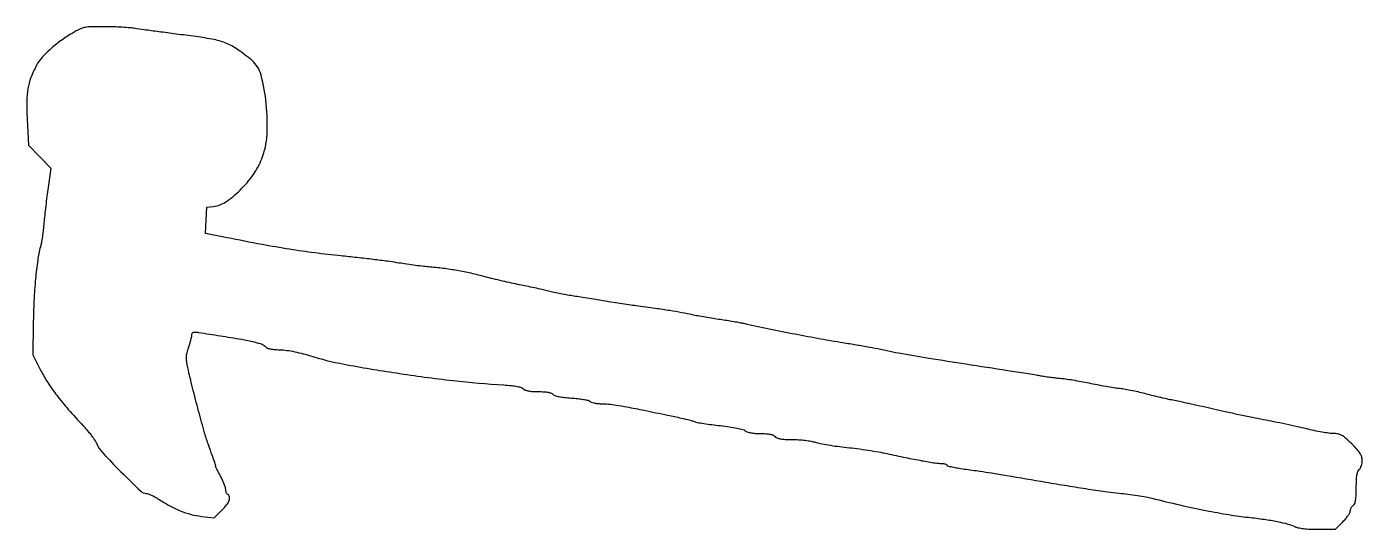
# Model space of a CAD drawing. Extents: x 0 to 669, y 0 to 252.
import ezdxf

# ---------------------------------------------------------------- set-up
doc = ezdxf.new("R2010")
doc.units = 0

msp = doc.modelspace()

# ---------------------------------------------------------------- linework, layer by layer
msp.add_lwpolyline([(22, 247.8726, 0.023248), (16.649776, 244.217891, 0.023935), (11.715846, 240.11548, 0.025416), (7.710746, 236.054553, 0.061098), (5.309911, 232.587169, 0.028706), (2.473863, 226.340286, 0.049014), (0.942446, 220.824604, 0.041553), (0.374256, 214.515694, 0.015098), (0.584891, 205.52837), (1.281177, 192.55674), (6.837058, 186.73198), (12.392938, 180.907219), (11.050719, 171.20361, 0.003443), (10.486293, 166.905188, 0.002333), (9.899803, 162.000435, 0.00235), (9.377576, 157.256646, 0.004697), (9.017527, 153.5, -0.008109), (8.672732, 150.143793, -0.007265), (8.208214, 146.675, -0.007304), (7.700412, 143.572957, -0.02252), (7.23272, 141.5, 0.031892), (5.874113, 134.905264, 0.011805), (4.777876, 125.481065, 0.011017), (4.007895, 114.524365, 0.009355), (3.666717, 102.92962), (3.5, 87.359239), (7.5, 79.42962, 0.027583), (10.920312, 73.488252, 0.019263), (15.388373, 67.176659, 0.015947), (21.185739, 60.101113, 0.008738), (28.708688, 51.792253, -0.013819), (30.857211, 49.370268, -0.013477), (32.887275, 46.81339, -0.013495), (34.547399, 44.473707, -0.04806), (35.417632, 42.858067, 0.088885), (38.298042, 38.416509, 0.007962), (47.571671, 28.825128, 0.004906), (57.449588, 19.121362, 0.194055), (60.230065, 18, -0.088407), (61.232105, 17.821431, -0.020901), (62.806636, 17.165904, -0.020872), (64.579349, 16.247422, -0.019228), (66.319825, 15.160523, 0.025992), (71.653247, 11.929292, 0.027569), (77.191426, 9.338167, 0.028999), (82.675906, 7.493192, 0.038438), (87.845888, 6.500569), (94.191776, 5.781368), (98.095888, 9.593632, 0.032107), (100.465249, 12.224704, 0.079392), (101.729938, 14.4832, 0.137973), (101.867679, 16.250092, 0.208131), (101, 17.5, -0.104947), (100.61669, 17.866295, -0.05146), (100.29375, 18.462899, -0.047851), (100.074134, 19.178748, -0.050555), (100, 19.910078, 0.078046), (99.844859, 20.897927, 0.014925), (99.234843, 22.614772, 0.015581), (98.392386, 24.594077, 0.013782), (97.395209, 26.601061, -0.002527), (96.408409, 28.47982, -0.004306), (95.605319, 30.060937, -0.000845), (94.92255, 31.440176, -0.555679), (94.959758, 31.5, 0.508294), (95.079604, 31.664278, 0.002361), (94.317462, 34.003459, 0.00585), (93.228504, 37.168289, 0.001719), (91.483765, 42, -0.018102), (89.458193, 48.242358, -0.003908), (86.431877, 59.187673, -0.00432), (83.384315, 70.960729, -0.007055), (81.02788, 81, -0.01684), (80.454805, 84.10066, -0.046471), (80.330133, 86.316335, -0.051105), (80.620539, 88.395333, -0.024005), (81.394711, 91, 0.010653), (81.999152, 92.851171, 0.011269), (82.512165, 94.692187, 0.010944), (82.883004, 96.295207, 0.049324), (82.985447, 97.25, -0.153793), (83.350749, 98.37677, -0.248149), (84.230965, 98.819048, -0.032677), (86.417525, 98.630134, -0.000667), (97.316779, 96.951097, -0.004148), (107.879012, 95.219684, -0.01719), (114.206855, 93.902984, -0.025867), (118.217379, 92.700715, -0.134578), (120.092205, 91.388899, 0.129334), (120.920942, 90.796216, 0.040065), (122.404933, 90.363854, 0.032708), (124.386367, 90.088622, 0.018159), (126.825676, 90, -0.033121), (129.73025, 89.807383, -0.014981), (133.496313, 89.190353, -0.013983), (137.689065, 88.251358, -0.012766), (141.953232, 87.05368, 0.028318), (159.238903, 82.773646, 0.008991), (185.419621, 78.3302, 0.009193), (213.787544, 74.570889, 0.012942), (239.208857, 72.341236, -0.010426), (243.060744, 72.022914, -0.022667), (245.994512, 71.583628, -0.02652), (248.111888, 71.04977, -0.145529), (249.081301, 70.402038, 0.13261), (249.956608, 69.784532, 0.041004), (251.525148, 69.352541, 0.031716), (253.688133, 69.084326, 0.014991), (256.5, 69, -0.015148), (259.279256, 68.915781, -0.030745), (261.449034, 68.649621, -0.038748), (263.034384, 68.226212, -0.135732), (263.894164, 67.627524, 0.144929), (264.816002, 67.010011, 0.026119), (266.838422, 66.493307, 0.023182), (269.581095, 66.074428, 0.011844), (273.053364, 65.790769, -0.01261), (276.209907, 65.528036, -0.016787), (279.059296, 65.121169, -0.01409), (281.376589, 64.642783, -0.1393), (282.236755, 64.163245, 0.117261), (282.973928, 63.709308, 0.026914), (284.394859, 63.324192, 0.026388), (286.122824, 63.048713, 0.023062), (287.95, 62.940389, -0.019094), (291.619047, 62.752059, -0.015766), (295.507082, 62.279306, -0.009797), (300.774058, 61.363689, -0.002334), (309.5, 59.627699, -0.000882), (321.24529, 57.212387, -0.004026), (328.060801, 55.740957, -0.005859), (332.442776, 54.70384, -0.034426), (334.690414, 53.976554, 0.051224), (336.093845, 53.573886, 0.005585), (339.412709, 53.018236, 0.006792), (343.390872, 52.453034, 0.005433), (347.690414, 51.949065, -0.00945), (352.127011, 51.39287, -0.014821), (355.91332, 50.730235, -0.013346), (358.894744, 50.033459, -0.117881), (360.078741, 49.400476, 0.103799), (361.112094, 48.810495, 0.032595), (362.848454, 48.373132, 0.027969), (365.075789, 48.09176, 0.017436), (367.706296, 48, -0.015371), (370.504223, 47.913964, -0.035352), (372.591128, 47.636553, -0.048269), (374.087959, 47.174689, -0.121167), (375, 46.5, 0.129609), (375.981894, 45.798584, 0.047431), (377.641095, 45.343458, 0.032094), (380.067644, 45.078497, 0.011149), (383.587497, 45, -0.016363), (386.712807, 44.897695, -0.013513), (390.031918, 44.589899, -0.013732), (393.063434, 44.141161, -0.035151), (395.215053, 43.60391, 0.030934), (397.590156, 42.989551, 0.00733), (401.619422, 42.270446, 0.007515), (406.282985, 41.58029, 0.007349), (411, 41.024926, -0.007209), (416.024038, 40.43484, -0.005177), (421.61875, 39.636789, -0.005229), (426.929286, 38.766153, -0.011224), (431, 37.960439, 0.003851), (440.339255, 35.96839, 0.005757), (448.53234, 34.384763, 0.005257), (455.175375, 33.251925, 0.039618), (458.349782, 33, -0.028797), (459.365189, 32.94147, -0.045043), (460.221499, 32.763263, -0.056469), (460.820253, 32.504429, -0.268687), (461, 32.194087, 0.342211), (461.278545, 31.834768, 0.007453), (463.570313, 31.281179, 0.013812), (466.395439, 30.724689, 0.008481), (469.75, 30.218023, -0.001935), (477.597146, 29.137689, -0.004727), (483.364383, 28.265256, -0.002402), (490.949928, 27.006884, -0.000202), (510.5, 23.658975, 0.002526), (521.23708, 21.871591, 0.002521), (531.998317, 20.191639, 0.002466), (541.411179, 18.818216, 0.009948), (547.175122, 18.122863, -0.007123), (551.689257, 17.604143, -0.006106), (556.425485, 16.93252, -0.006159), (560.71324, 16.216802, -0.01749), (563.675122, 15.577161, 0.005752), (577.673982, 12.208283, 0.007329), (590.661291, 9.440125, 0.008102), (602.260323, 7.339758, 0.013891), (612, 6.015299, -0.00854), (619.907973, 5.025989, -0.014402), (626.494709, 3.893038, -0.016839), (631.714164, 2.655427, -0.04806), (635.20034, 1.333116, 0.067732), (636.848534, 0.780832, 0.018284), (639.578829, 0.363982, 0.016887), (642.945257, 0.090126, 0.01185), (646.747392, 0), (655.594104, 0), (659.297052, 3.792163, 0.019219), (660.714742, 5.360272, 0.023404), (661.912259, 6.936087, 0.02287), (662.780023, 8.32854, 0.128593), (663, 9.169718, -0.077612), (663.108981, 9.867574, -0.044408), (663.440625, 10.655088, -0.043076), (663.925997, 11.406628, -0.054687), (664.5, 12, 0.132162), (665.208315, 13.002152, 0.046865), (665.661514, 14.713971, 0.031093), (665.923416, 17.248121, 0.010205), (666, 21, -0.010205), (666.076584, 24.751879, -0.031093), (666.338486, 27.286029, -0.046865), (666.791685, 28.997848, -0.132162), (667.5, 30, 0.095773), (668.075807, 30.701786, 0.042037), (668.559375, 31.807957, 0.039568), (668.889146, 33.104855, 0.042502), (669, 34.406605, 0.074776), (668.724927, 36.235621, 0.066082), (667.919969, 37.988379, 0.043963), (666.38386, 40.00751, 0.013354), (663.718555, 42.78416, 0.012192), (660.663872, 45.657202, 0.054317), (658.665985, 47.089109, 0.08029), (656.809289, 47.773363, 0.048251), (654.466226, 48, -0.034537), (652.331703, 48.147614, -0.008597), (648.871848, 48.689236, -0.008747), (644.925113, 49.448149, -0.008683), (640.997671, 50.346335, 0.005328), (636.505144, 51.405522, 0.002615), (630.764941, 52.662964, 0.002594), (624.787304, 53.907293, 0.003771), (619.5, 54.93788, -0.003702), (613.969285, 56.015126, -0.002027), (607.20625, 57.413009, -0.00202), (600.348951, 58.888338, -0.00322), (594.5, 60.211, 0.001652), (589.046161, 61.4623, 0.001503), (583.409375, 62.71818, 0.001503), (578.361949, 63.810937, 0.00486), (575, 64.494123, -0.00674), (571.973579, 65.120982, -0.003483), (568.20625, 65.981989, -0.003462), (564.344836, 66.921121, -0.005243), (561, 67.79656, 0.009872), (557.690422, 68.630108, 0.006961), (553.940625, 69.441357, 0.007028), (550.331546, 70.117068, 0.014657), (547.5, 70.521044, -0.010474), (544.555639, 70.916012, -0.00418), (540.537914, 71.575337, -0.004134), (536.215393, 72.358699, -0.005196), (532.224815, 73.159082, 0.006123), (528.290644, 73.940565, 0.00528), (524.139426, 74.667184, 0.005321), (520.360205, 75.246404, 0.015319), (517.724815, 75.539613, -0.008097), (515.361974, 75.768002, -0.004869), (512.566039, 76.111634, -0.004875), (509.791883, 76.507607, -0.008485), (507.5, 76.89748, 0.004865), (504.858294, 77.366563, 0.001378), (500.7375, 78.04533, 0.001388), (496.078115, 78.786367, 0.001467), (491.5, 79.487703, -0.00141), (470.603911, 82.686399, -0.002014), (452.08064, 85.651833, -0.001554), (436.861525, 88.199833, -0.018403), (431, 89.423414, 0.013013), (427.880409, 90.109786, 0.00259), (422.26875, 91.162075, 0.002739), (415.720348, 92.317916, 0.002548), (409, 93.430968, -0.00488), (397.796027, 95.340351, -0.003369), (385.148506, 97.711088, -0.003281), (372.05951, 100.345227, -0.003681), (359.5, 103.055274, 0.010405), (357.429065, 103.473069, 0.003301), (354.325, 104.011202, 0.003294), (350.856201, 104.565544, 0.00366), (347.5, 105.054128, -0.005249), (343.998796, 105.575193, -0.003739), (340.0875, 106.229353, -0.003774), (336.365574, 106.90948, -0.008032), (333.5, 107.50336, 0.009644), (328.420171, 108.539075, 0.005955), (322.411346, 109.570122, 0.004727), (314.997805, 110.679729, 0.002292), (305.5, 111.965244, -0.003332), (301.824079, 112.470558, -0.001857), (297.353125, 113.132502, -0.001852), (292.834981, 113.835718, -0.003002), (289, 114.470791, 0.001295), (285.235333, 115.107432, 0.000876), (280.940625, 115.814543, 0.000882), (276.787748, 116.48331, 0.001762), (273.5, 116.994936, -0.00659), (270.41864, 117.504964, -0.004538), (266.940625, 118.160477, -0.004575), (263.605274, 118.852271, -0.009304), (261, 119.468522, 0.006062), (258.299556, 120.1258, 0.002483), (254.61875, 120.955329, 0.002457), (250.657052, 121.807121, 0.003143), (247, 122.55066, -0.005408), (243.130884, 123.355583, -0.003138), (238.5, 124.401861, -0.003136), (233.869883, 125.509202, -0.005277), (230, 126.503843, 0.010301), (222.814929, 128.273793, 0.011709), (215.86259, 129.665102, 0.011711), (208.854001, 130.729188, 0.010313), (201.5, 131.516323, -0.007595), (198.192798, 131.852133, -0.003674), (193.971603, 132.377101, -0.003643), (189.580839, 132.988532, -0.00523), (185.701202, 133.599147, 0.008847), (181.059892, 134.295272, 0.002536), (173.846698, 135.209766, 0.002552), (165.697804, 136.158732, 0.00271), (157.701202, 137.004772, -0.00678), (144.506771, 138.50943, -0.007876), (132.003686, 140.307851, -0.006817), (118.169127, 142.714642, -0.003393), (100.70776, 146.12113), (89.91552, 148.302694), (90.20776, 154.901347), (90.5, 161.5), (93.931599, 161.826903, 0.126754), (100.019256, 164.029355, 0.045071), (107.215161, 169.960933, 0.043959), (113.774276, 177.693538, 0.060988), (118.077091, 185.687467, 0.079324), (120.667768, 197.628637, 0.03935), (120.305193, 213.163988, 0.03785), (117.711815, 227.607717, 0.156895), (113.02999, 235, 0.020911), (106.060865, 240.332719, 0.052549), (100.473942, 243.430992, 0.05039), (94.226191, 245.368028, 0.017964), (85, 246.89502, -0.000469), (75.111469, 248.178082, -0.000694), (66.445447, 249.323019, -0.000787), (59.235554, 250.297307, -0.001994), (54, 251.034466, 0.016833), (51.209407, 251.343252, 0.00588), (47.178125, 251.60477, 0.005832), (42.731847, 251.788761, 0.006778), (38.5, 251.857061, 0.007318), (32.033604, 251.779121, 0.052613), (28.945085, 251.369627, 0.064854), (26.272298, 250.343782, 0.014202)], format="xyb", close=True)

doc.saveas('drawing.dxf')
